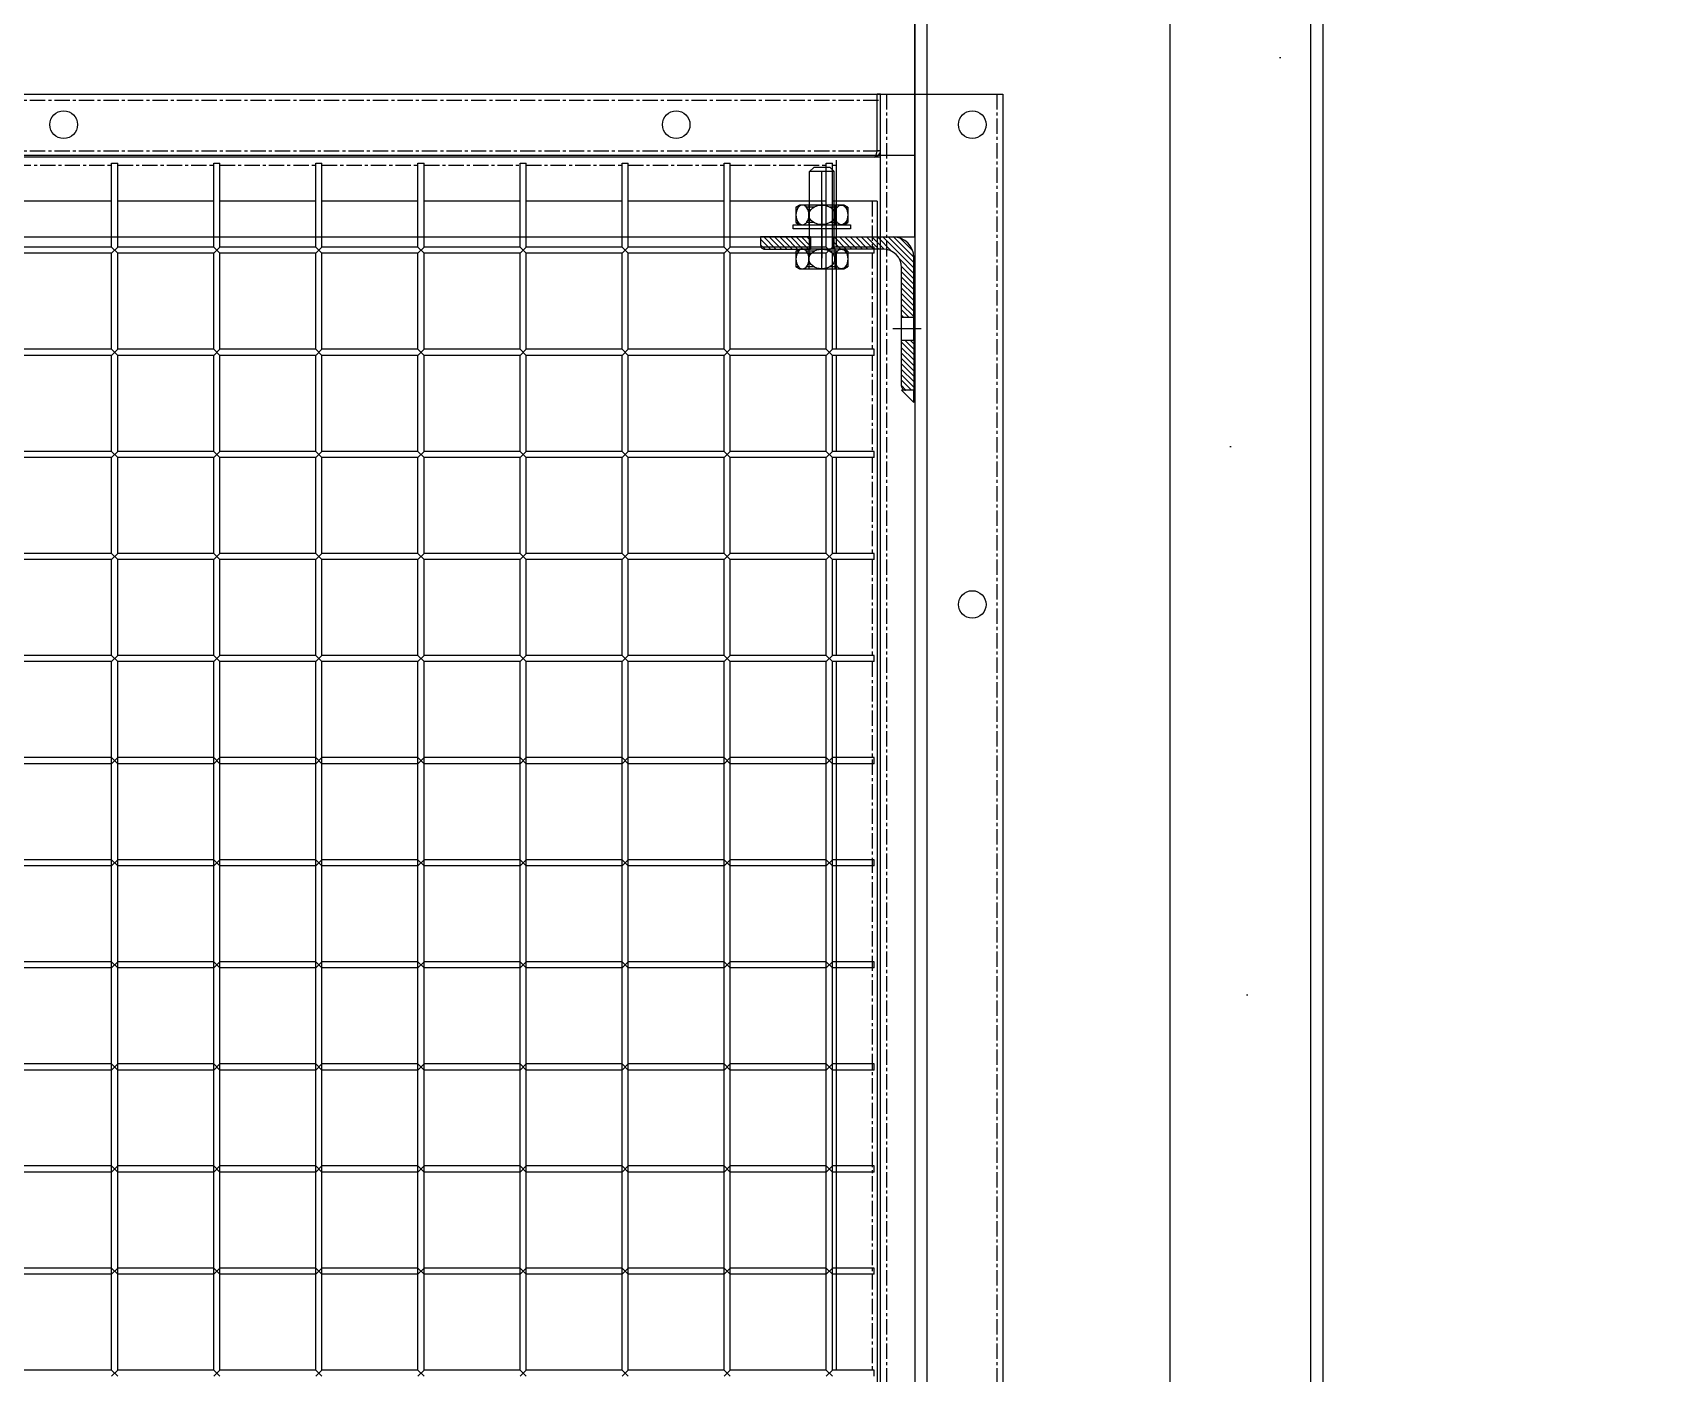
# Model space of a CAD drawing. Header units: millimetres. Extents: x -198529 to 244266, y -64 to 158464.
# Drawn here: x -143993 to -143191, y 108874 to 109530 of the extents above; entities that cross this region are included whole.
import ezdxf

# ---------------------------------------------------------------- set-up
doc = ezdxf.new("R2010")
doc.units = ezdxf.units.MM
doc.linetypes.add('CENTER', pattern=[12, 7.5, -1.5, 1.5, -1.5])
for name, color, linetype in [('0-DCC', 30, 'Continuous'), ('0-DCC-STRUC', 180, 'Continuous'), ('0-DCC-STRUC-T', 4, 'Continuous'), ('ANGEL STEEL_75x75x3.0', 22, 'Continuous'), ('BOLTS', 3, 'Continuous'), ('COIL-BANK', 8, 'Continuous'), ('K-CEIL-DCC-RACK', 10, 'Continuous')]:
    doc.layers.add(name, color=color, linetype=linetype)
pattern_1 = [(45, (70645.0448, 93964.8255), (-1.325825215, 1.325825215), [])]

# ---------------------------------------------------------------- blocks, each defined once
blk = doc.blocks.new('DCC2850x2600(左)')
at = {"color": 0, "linetype": 'Continuous'}
for p, q in [((47991.5, -71878.48), (50640, -71878.48)), ((50640, -71878.48), (50638.5, -71878.48)), ((50638.5, -71906.38), (50638.5, -71878.48)), ((50640, -71878.48), (50700, -71878.48)), ((50640, -74478.48), (50640, -71878.48)), ((50700, -71878.48), (50700, -74478.48)), ((50638.23, -71907.23), (50638.5, -71906.38)), ((50640, -71906.38), (50638.5, -71906.38)), ((50640, -71909.38), (47993, -71909.38)), ((50263.5, -71953.48), (50263.5, -71912.38)), ((50263.5, -71912.38), (50266.5, -71912.38)), ((50266.5, -71953.48), (50266.5, -71912.38)), ((50313.5, -71953.48), (50313.5, -71912.38)), ((50313.5, -71912.38), (50316.5, -71912.38)), ((50316.5, -71953.48), (50316.5, -71912.38)), ((50363.5, -71953.48), (50363.5, -71912.38)), ((50363.5, -71912.38), (50366.5, -71912.38)), ((50366.5, -71953.48), (50366.5, -71912.38)), ((50413.5, -71953.48), (50413.5, -71912.38)), ((50413.5, -71912.38), (50416.5, -71912.38)), ((50416.5, -71953.48), (50416.5, -71912.38)), ((50463.5, -71953.48), (50463.5, -71912.38)), ((50463.5, -71912.38), (50466.5, -71912.38)), ((50466.5, -71953.48), (50466.5, -71912.38)), ((50513.5, -71953.48), (50513.5, -71912.38)), ((50513.5, -71912.38), (50516.5, -71912.38)), ((50516.5, -71953.48), (50516.5, -71912.38)), ((50563.5, -71953.48), (50563.5, -71912.38)), ((50563.5, -71912.38), (50566.5, -71912.38)), ((50566.5, -71953.48), (50566.5, -71912.38)), ((50613.5, -71912.38), (50616.5, -71912.38)), ((50613.5, -71953.48), (50613.5, -71912.38)), ((50616.5, -71953.48), (50616.5, -71912.38)), ((50618.5, -71953.48), (50618.5, -71910.88)), ((50263.5, -71930.88), (50216.5, -71930.88)), ((50313.5, -71930.88), (50266.5, -71930.88)), ((50363.5, -71930.88), (50316.5, -71930.88)), ((50413.5, -71930.88), (50366.5, -71930.88)), ((50463.5, -71930.88), (50416.5, -71930.88)), ((50513.5, -71930.88), (50466.5, -71930.88)), ((50563.5, -71930.88), (50516.5, -71930.88)), ((50613.5, -71930.88), (50566.5, -71930.88)), ((50638.5, -71930.88), (50616.5, -71930.88)), ((50638.5, -71930.88), (50638.5, -74426.08)), ((50263.5, -71953.48), (50216.5, -71953.48)), ((50263.5, -71956.48), (50266.5, -71953.48)), ((50263.5, -71953.48), (50266.5, -71956.48)), ((50313.5, -71953.48), (50266.5, -71953.48)), ((50313.5, -71956.48), (50316.5, -71953.48)), ((50313.5, -71953.48), (50316.5, -71956.48)), ((50363.5, -71953.48), (50316.5, -71953.48)), ((50363.5, -71956.48), (50366.5, -71953.48)), ((50363.5, -71953.48), (50366.5, -71956.48)), ((50413.5, -71953.48), (50366.5, -71953.48)), ((50413.5, -71956.48), (50416.5, -71953.48)), ((50413.5, -71953.48), (50416.5, -71956.48)), ((50463.5, -71953.48), (50416.5, -71953.48)), ((50463.5, -71956.48), (50466.5, -71953.48)), ((50463.5, -71953.48), (50466.5, -71956.48)), ((50513.5, -71953.48), (50466.5, -71953.48)), ((50513.5, -71956.48), (50516.5, -71953.48)), ((50513.5, -71953.48), (50516.5, -71956.48)), ((50563.5, -71953.48), (50516.5, -71953.48)), ((50563.5, -71956.48), (50566.5, -71953.48)), ((50563.5, -71953.48), (50566.5, -71956.48)), ((50613.5, -71953.48), (50566.5, -71953.48)), ((50613.5, -71956.48), (50616.5, -71953.48)), ((50613.5, -71953.48), (50616.5, -71956.48)), ((50637, -71953.48), (50616.5, -71953.48)), ((50637, -71956.48), (50637, -71953.48)), ((50263.5, -71956.48), (50216.5, -71956.48)), ((50263.5, -72003.48), (50263.5, -71956.48)), ((50266.5, -72003.48), (50266.5, -71956.48)), ((50313.5, -71956.48), (50266.5, -71956.48)), ((50313.5, -72003.48), (50313.5, -71956.48)), ((50316.5, -72003.48), (50316.5, -71956.48)), ((50363.5, -71956.48), (50316.5, -71956.48)), ((50363.5, -72003.48), (50363.5, -71956.48)), ((50366.5, -72003.48), (50366.5, -71956.48)), ((50413.5, -71956.48), (50366.5, -71956.48)), ((50413.5, -72003.48), (50413.5, -71956.48)), ((50416.5, -72003.48), (50416.5, -71956.48)), ((50463.5, -71956.48), (50416.5, -71956.48)), ((50463.5, -72003.48), (50463.5, -71956.48)), ((50466.5, -72003.48), (50466.5, -71956.48)), ((50513.5, -71956.48), (50466.5, -71956.48)), ((50513.5, -72003.48), (50513.5, -71956.48)), ((50516.5, -72003.48), (50516.5, -71956.48)), ((50563.5, -71956.48), (50516.5, -71956.48)), ((50563.5, -72003.48), (50563.5, -71956.48)), ((50566.5, -72003.48), (50566.5, -71956.48)), ((50613.5, -71956.48), (50566.5, -71956.48)), ((50613.5, -72003.48), (50613.5, -71956.48)), ((50637, -71956.48), (50616.5, -71956.48)), ((50616.5, -72003.48), (50616.5, -71956.48)), ((50618.5, -72003.48), (50618.5, -71956.48)), ((50263.5, -72003.48), (50216.5, -72003.48)), ((50263.5, -72006.48), (50216.5, -72006.48)), ((50263.5, -72006.48), (50266.5, -72003.48)), ((50263.5, -72003.48), (50266.5, -72006.48)), ((50263.5, -72053.48), (50263.5, -72006.48)), ((50313.5, -72003.48), (50266.5, -72003.48)), ((50266.5, -72053.48), (50266.5, -72006.48)), ((50313.5, -72006.48), (50266.5, -72006.48)), ((50313.5, -72006.48), (50316.5, -72003.48)), ((50313.5, -72003.48), (50316.5, -72006.48)), ((50313.5, -72053.48), (50313.5, -72006.48)), ((50363.5, -72003.48), (50316.5, -72003.48)), ((50316.5, -72053.48), (50316.5, -72006.48)), ((50363.5, -72006.48), (50316.5, -72006.48)), ((50363.5, -72006.48), (50366.5, -72003.48)), ((50363.5, -72003.48), (50366.5, -72006.48)), ((50363.5, -72053.48), (50363.5, -72006.48)), ((50413.5, -72003.48), (50366.5, -72003.48)), ((50366.5, -72053.48), (50366.5, -72006.48)), ((50413.5, -72006.48), (50366.5, -72006.48)), ((50413.5, -72006.48), (50416.5, -72003.48)), ((50413.5, -72003.48), (50416.5, -72006.48)), ((50413.5, -72053.48), (50413.5, -72006.48)), ((50463.5, -72003.48), (50416.5, -72003.48)), ((50416.5, -72053.48), (50416.5, -72006.48)), ((50463.5, -72006.48), (50416.5, -72006.48)), ((50463.5, -72006.48), (50466.5, -72003.48)), ((50463.5, -72003.48), (50466.5, -72006.48)), ((50463.5, -72053.48), (50463.5, -72006.48)), ((50513.5, -72003.48), (50466.5, -72003.48)), ((50466.5, -72053.48), (50466.5, -72006.48)), ((50513.5, -72006.48), (50466.5, -72006.48)), ((50513.5, -72006.48), (50516.5, -72003.48)), ((50513.5, -72003.48), (50516.5, -72006.48)), ((50513.5, -72053.48), (50513.5, -72006.48)), ((50563.5, -72003.48), (50516.5, -72003.48)), ((50516.5, -72053.48), (50516.5, -72006.48)), ((50563.5, -72006.48), (50516.5, -72006.48)), ((50563.5, -72006.48), (50566.5, -72003.48)), ((50563.5, -72003.48), (50566.5, -72006.48)), ((50563.5, -72053.48), (50563.5, -72006.48)), ((50613.5, -72003.48), (50566.5, -72003.48)), ((50566.5, -72053.48), (50566.5, -72006.48)), ((50613.5, -72006.48), (50566.5, -72006.48)), ((50613.5, -72006.48), (50616.5, -72003.48)), ((50613.5, -72003.48), (50616.5, -72006.48)), ((50613.5, -72053.48), (50613.5, -72006.48)), ((50637, -72003.48), (50616.5, -72003.48)), ((50637, -72006.48), (50616.5, -72006.48)), ((50616.5, -72053.48), (50616.5, -72006.48)), ((50618.5, -72053.48), (50618.5, -72006.48)), ((50637, -72006.48), (50637, -72003.48)), ((50263.5, -72053.48), (50216.5, -72053.48)), ((50263.5, -72056.48), (50216.5, -72056.48)), ((50263.5, -72056.48), (50266.5, -72053.48)), ((50263.5, -72053.48), (50266.5, -72056.48)), ((50263.5, -72103.48), (50263.5, -72056.48)), ((50313.5, -72053.48), (50266.5, -72053.48)), ((50266.5, -72103.48), (50266.5, -72056.48)), ((50313.5, -72056.48), (50266.5, -72056.48)), ((50313.5, -72056.48), (50316.5, -72053.48)), ((50313.5, -72053.48), (50316.5, -72056.48)), ((50313.5, -72103.48), (50313.5, -72056.48)), ((50363.5, -72053.48), (50316.5, -72053.48)), ((50316.5, -72103.48), (50316.5, -72056.48)), ((50363.5, -72056.48), (50316.5, -72056.48)), ((50363.5, -72056.48), (50366.5, -72053.48)), ((50363.5, -72053.48), (50366.5, -72056.48)), ((50363.5, -72103.48), (50363.5, -72056.48)), ((50413.5, -72053.48), (50366.5, -72053.48)), ((50366.5, -72103.48), (50366.5, -72056.48)), ((50413.5, -72056.48), (50366.5, -72056.48)), ((50413.5, -72056.48), (50416.5, -72053.48)), ((50413.5, -72053.48), (50416.5, -72056.48)), ((50413.5, -72103.48), (50413.5, -72056.48)), ((50463.5, -72053.48), (50416.5, -72053.48)), ((50416.5, -72103.48), (50416.5, -72056.48)), ((50463.5, -72056.48), (50416.5, -72056.48)), ((50463.5, -72056.48), (50466.5, -72053.48)), ((50463.5, -72053.48), (50466.5, -72056.48)), ((50463.5, -72103.48), (50463.5, -72056.48)), ((50513.5, -72053.48), (50466.5, -72053.48)), ((50466.5, -72103.48), (50466.5, -72056.48)), ((50513.5, -72056.48), (50466.5, -72056.48)), ((50513.5, -72056.48), (50516.5, -72053.48)), ((50513.5, -72053.48), (50516.5, -72056.48)), ((50513.5, -72103.48), (50513.5, -72056.48)), ((50563.5, -72053.48), (50516.5, -72053.48)), ((50516.5, -72103.48), (50516.5, -72056.48)), ((50563.5, -72056.48), (50516.5, -72056.48)), ((50563.5, -72056.48), (50566.5, -72053.48)), ((50563.5, -72053.48), (50566.5, -72056.48)), ((50563.5, -72103.48), (50563.5, -72056.48)), ((50613.5, -72053.48), (50566.5, -72053.48)), ((50566.5, -72103.48), (50566.5, -72056.48)), ((50613.5, -72056.48), (50566.5, -72056.48)), ((50613.5, -72056.48), (50616.5, -72053.48)), ((50613.5, -72053.48), (50616.5, -72056.48)), ((50613.5, -72103.48), (50613.5, -72056.48)), ((50637, -72053.48), (50616.5, -72053.48)), ((50637, -72056.48), (50616.5, -72056.48)), ((50616.5, -72103.48), (50616.5, -72056.48)), ((50618.5, -72103.48), (50618.5, -72056.48)), ((50637, -72056.48), (50637, -72053.48)), ((50263.5, -72103.48), (50216.5, -72103.48)), ((50263.5, -72106.48), (50216.5, -72106.48)), ((50263.5, -72106.48), (50266.5, -72103.48)), ((50263.5, -72103.48), (50266.5, -72106.48)), ((50263.5, -72153.48), (50263.5, -72106.48)), ((50313.5, -72103.48), (50266.5, -72103.48)), ((50266.5, -72153.48), (50266.5, -72106.48)), ((50313.5, -72106.48), (50266.5, -72106.48)), ((50313.5, -72106.48), (50316.5, -72103.48)), ((50313.5, -72103.48), (50316.5, -72106.48)), ((50313.5, -72153.48), (50313.5, -72106.48)), ((50363.5, -72103.48), (50316.5, -72103.48)), ((50316.5, -72153.48), (50316.5, -72106.48)), ((50363.5, -72106.48), (50316.5, -72106.48)), ((50363.5, -72106.48), (50366.5, -72103.48)), ((50363.5, -72103.48), (50366.5, -72106.48)), ((50363.5, -72153.48), (50363.5, -72106.48)), ((50413.5, -72103.48), (50366.5, -72103.48)), ((50366.5, -72153.48), (50366.5, -72106.48)), ((50413.5, -72106.48), (50366.5, -72106.48)), ((50413.5, -72106.48), (50416.5, -72103.48)), ((50413.5, -72103.48), (50416.5, -72106.48)), ((50413.5, -72153.48), (50413.5, -72106.48)), ((50463.5, -72103.48), (50416.5, -72103.48)), ((50416.5, -72153.48), (50416.5, -72106.48)), ((50463.5, -72106.48), (50416.5, -72106.48)), ((50463.5, -72106.48), (50466.5, -72103.48)), ((50463.5, -72103.48), (50466.5, -72106.48)), ((50463.5, -72153.48), (50463.5, -72106.48)), ((50513.5, -72103.48), (50466.5, -72103.48)), ((50466.5, -72153.48), (50466.5, -72106.48)), ((50513.5, -72106.48), (50466.5, -72106.48)), ((50513.5, -72106.48), (50516.5, -72103.48)), ((50513.5, -72103.48), (50516.5, -72106.48)), ((50513.5, -72153.48), (50513.5, -72106.48)), ((50563.5, -72103.48), (50516.5, -72103.48)), ((50516.5, -72153.48), (50516.5, -72106.48)), ((50563.5, -72106.48), (50516.5, -72106.48)), ((50563.5, -72106.48), (50566.5, -72103.48)), ((50563.5, -72103.48), (50566.5, -72106.48)), ((50563.5, -72153.48), (50563.5, -72106.48)), ((50613.5, -72103.48), (50566.5, -72103.48)), ((50566.5, -72153.48), (50566.5, -72106.48)), ((50613.5, -72106.48), (50566.5, -72106.48)), ((50613.5, -72106.48), (50616.5, -72103.48)), ((50613.5, -72103.48), (50616.5, -72106.48)), ((50613.5, -72153.48), (50613.5, -72106.48)), ((50637, -72103.48), (50616.5, -72103.48)), ((50637, -72106.48), (50616.5, -72106.48)), ((50616.5, -72153.48), (50616.5, -72106.48)), ((50618.5, -72153.48), (50618.5, -72106.48)), ((50637, -72106.48), (50637, -72103.48)), ((50263.5, -72153.48), (50216.5, -72153.48)), ((50263.5, -72156.48), (50266.5, -72153.48)), ((50263.5, -72153.48), (50266.5, -72156.48)), ((50313.5, -72153.48), (50266.5, -72153.48)), ((50313.5, -72156.48), (50316.5, -72153.48)), ((50313.5, -72153.48), (50316.5, -72156.48)), ((50363.5, -72153.48), (50316.5, -72153.48)), ((50363.5, -72156.48), (50366.5, -72153.48)), ((50363.5, -72153.48), (50366.5, -72156.48)), ((50413.5, -72153.48), (50366.5, -72153.48)), ((50413.5, -72156.48), (50416.5, -72153.48)), ((50413.5, -72153.48), (50416.5, -72156.48)), ((50463.5, -72153.48), (50416.5, -72153.48)), ((50463.5, -72156.48), (50466.5, -72153.48)), ((50463.5, -72153.48), (50466.5, -72156.48)), ((50513.5, -72153.48), (50466.5, -72153.48)), ((50513.5, -72156.48), (50516.5, -72153.48)), ((50513.5, -72153.48), (50516.5, -72156.48)), ((50563.5, -72153.48), (50516.5, -72153.48)), ((50563.5, -72156.48), (50566.5, -72153.48)), ((50563.5, -72153.48), (50566.5, -72156.48)), ((50613.5, -72153.48), (50566.5, -72153.48)), ((50613.5, -72156.48), (50616.5, -72153.48)), ((50613.5, -72153.48), (50616.5, -72156.48)), ((50637, -72153.48), (50616.5, -72153.48)), ((50637, -72156.48), (50637, -72153.48)), ((50263.5, -72156.48), (50216.5, -72156.48)), ((50263.5, -72503.48), (50263.5, -72156.48)), ((50266.5, -72503.48), (50266.5, -72156.48)), ((50313.5, -72156.48), (50266.5, -72156.48)), ((50313.5, -72503.48), (50313.5, -72156.48)), ((50316.5, -72503.48), (50316.5, -72156.48)), ((50363.5, -72156.48), (50316.5, -72156.48)), ((50363.5, -72503.48), (50363.5, -72156.48)), ((50366.5, -72503.48), (50366.5, -72156.48)), ((50413.5, -72156.48), (50366.5, -72156.48)), ((50413.5, -72503.48), (50413.5, -72156.48)), ((50416.5, -72503.48), (50416.5, -72156.48)), ((50463.5, -72156.48), (50416.5, -72156.48)), ((50463.5, -72503.48), (50463.5, -72156.48)), ((50466.5, -72503.48), (50466.5, -72156.48)), ((50513.5, -72156.48), (50466.5, -72156.48)), ((50513.5, -72503.48), (50513.5, -72156.48)), ((50516.5, -72503.48), (50516.5, -72156.48)), ((50563.5, -72156.48), (50516.5, -72156.48)), ((50563.5, -72503.48), (50563.5, -72156.48)), ((50566.5, -72503.48), (50566.5, -72156.48)), ((50613.5, -72156.48), (50566.5, -72156.48)), ((50613.5, -72503.48), (50613.5, -72156.48)), ((50637, -72156.48), (50616.5, -72156.48)), ((50616.5, -72503.48), (50616.5, -72156.48)), ((50618.5, -72503.48), (50618.5, -72156.48)), ((50263.5, -72203.48), (50216.5, -72203.48)), ((50263.5, -72206.48), (50266.5, -72203.48)), ((50263.5, -72203.48), (50266.5, -72206.48)), ((50313.5, -72203.48), (50266.5, -72203.48)), ((50313.5, -72206.48), (50316.5, -72203.48)), ((50313.5, -72203.48), (50316.5, -72206.48)), ((50363.5, -72203.48), (50316.5, -72203.48)), ((50363.5, -72206.48), (50366.5, -72203.48)), ((50363.5, -72203.48), (50366.5, -72206.48)), ((50413.5, -72203.48), (50366.5, -72203.48)), ((50413.5, -72206.48), (50416.5, -72203.48)), ((50413.5, -72203.48), (50416.5, -72206.48)), ((50463.5, -72203.48), (50416.5, -72203.48)), ((50463.5, -72206.48), (50466.5, -72203.48)), ((50463.5, -72203.48), (50466.5, -72206.48)), ((50513.5, -72203.48), (50466.5, -72203.48)), ((50513.5, -72206.48), (50516.5, -72203.48)), ((50513.5, -72203.48), (50516.5, -72206.48)), ((50563.5, -72203.48), (50516.5, -72203.48)), ((50563.5, -72206.48), (50566.5, -72203.48)), ((50563.5, -72203.48), (50566.5, -72206.48)), ((50613.5, -72203.48), (50566.5, -72203.48)), ((50613.5, -72206.48), (50616.5, -72203.48)), ((50613.5, -72203.48), (50616.5, -72206.48)), ((50637, -72203.48), (50616.5, -72203.48)), ((50637, -72206.48), (50637, -72203.48)), ((50263.5, -72206.48), (50216.5, -72206.48)), ((50313.5, -72206.48), (50266.5, -72206.48)), ((50363.5, -72206.48), (50316.5, -72206.48)), ((50413.5, -72206.48), (50366.5, -72206.48)), ((50463.5, -72206.48), (50416.5, -72206.48)), ((50513.5, -72206.48), (50466.5, -72206.48)), ((50563.5, -72206.48), (50516.5, -72206.48)), ((50613.5, -72206.48), (50566.5, -72206.48)), ((50637, -72206.48), (50616.5, -72206.48)), ((50263.5, -72253.48), (50216.5, -72253.48)), ((50263.5, -72256.48), (50216.5, -72256.48)), ((50263.5, -72256.48), (50266.5, -72253.48)), ((50263.5, -72253.48), (50266.5, -72256.48)), ((50313.5, -72253.48), (50266.5, -72253.48)), ((50313.5, -72256.48), (50266.5, -72256.48)), ((50313.5, -72256.48), (50316.5, -72253.48)), ((50313.5, -72253.48), (50316.5, -72256.48)), ((50363.5, -72253.48), (50316.5, -72253.48)), ((50363.5, -72256.48), (50316.5, -72256.48)), ((50363.5, -72256.48), (50366.5, -72253.48)), ((50363.5, -72253.48), (50366.5, -72256.48)), ((50413.5, -72253.48), (50366.5, -72253.48)), ((50413.5, -72256.48), (50366.5, -72256.48)), ((50413.5, -72256.48), (50416.5, -72253.48)), ((50413.5, -72253.48), (50416.5, -72256.48)), ((50463.5, -72253.48), (50416.5, -72253.48)), ((50463.5, -72256.48), (50416.5, -72256.48)), ((50463.5, -72256.48), (50466.5, -72253.48)), ((50463.5, -72253.48), (50466.5, -72256.48)), ((50513.5, -72253.48), (50466.5, -72253.48)), ((50513.5, -72256.48), (50466.5, -72256.48)), ((50513.5, -72256.48), (50516.5, -72253.48)), ((50513.5, -72253.48), (50516.5, -72256.48)), ((50563.5, -72253.48), (50516.5, -72253.48)), ((50563.5, -72256.48), (50516.5, -72256.48)), ((50563.5, -72256.48), (50566.5, -72253.48)), ((50563.5, -72253.48), (50566.5, -72256.48)), ((50613.5, -72253.48), (50566.5, -72253.48)), ((50613.5, -72256.48), (50566.5, -72256.48)), ((50613.5, -72256.48), (50616.5, -72253.48)), ((50613.5, -72253.48), (50616.5, -72256.48)), ((50637, -72253.48), (50616.5, -72253.48)), ((50637, -72256.48), (50616.5, -72256.48)), ((50637, -72256.48), (50637, -72253.48)), ((50263.5, -72303.48), (50216.5, -72303.48)), ((50263.5, -72306.48), (50216.5, -72306.48)), ((50263.5, -72306.48), (50266.5, -72303.48)), ((50263.5, -72303.48), (50266.5, -72306.48)), ((50313.5, -72303.48), (50266.5, -72303.48)), ((50313.5, -72306.48), (50266.5, -72306.48)), ((50313.5, -72306.48), (50316.5, -72303.48)), ((50313.5, -72303.48), (50316.5, -72306.48)), ((50363.5, -72303.48), (50316.5, -72303.48)), ((50363.5, -72306.48), (50316.5, -72306.48)), ((50363.5, -72306.48), (50366.5, -72303.48)), ((50363.5, -72303.48), (50366.5, -72306.48)), ((50413.5, -72303.48), (50366.5, -72303.48)), ((50413.5, -72306.48), (50366.5, -72306.48)), ((50413.5, -72306.48), (50416.5, -72303.48)), ((50413.5, -72303.48), (50416.5, -72306.48)), ((50463.5, -72303.48), (50416.5, -72303.48)), ((50463.5, -72306.48), (50416.5, -72306.48)), ((50463.5, -72306.48), (50466.5, -72303.48)), ((50463.5, -72303.48), (50466.5, -72306.48)), ((50513.5, -72303.48), (50466.5, -72303.48)), ((50513.5, -72306.48), (50466.5, -72306.48)), ((50513.5, -72306.48), (50516.5, -72303.48)), ((50513.5, -72303.48), (50516.5, -72306.48)), ((50563.5, -72303.48), (50516.5, -72303.48)), ((50563.5, -72306.48), (50516.5, -72306.48)), ((50563.5, -72306.48), (50566.5, -72303.48)), ((50563.5, -72303.48), (50566.5, -72306.48)), ((50613.5, -72303.48), (50566.5, -72303.48)), ((50613.5, -72306.48), (50566.5, -72306.48)), ((50613.5, -72303.48), (50616.5, -72306.48)), ((50613.5, -72306.48), (50616.5, -72303.48)), ((50637, -72303.48), (50616.5, -72303.48)), ((50637, -72306.48), (50616.5, -72306.48)), ((50637, -72306.48), (50637, -72303.48)), ((50263.5, -72353.48), (50216.5, -72353.48)), ((50263.5, -72356.48), (50266.5, -72353.48)), ((50263.5, -72353.48), (50266.5, -72356.48)), ((50313.5, -72353.48), (50266.5, -72353.48)), ((50313.5, -72356.48), (50316.5, -72353.48)), ((50313.5, -72353.48), (50316.5, -72356.48)), ((50363.5, -72353.48), (50316.5, -72353.48)), ((50363.5, -72353.48), (50366.5, -72356.48)), ((50363.5, -72356.48), (50366.5, -72353.48)), ((50413.5, -72353.48), (50366.5, -72353.48)), ((50413.5, -72353.48), (50416.5, -72356.48)), ((50413.5, -72356.48), (50416.5, -72353.48)), ((50463.5, -72353.48), (50416.5, -72353.48)), ((50463.5, -72353.48), (50466.5, -72356.48)), ((50463.5, -72356.48), (50466.5, -72353.48)), ((50513.5, -72353.48), (50466.5, -72353.48)), ((50513.5, -72353.48), (50516.5, -72356.48)), ((50513.5, -72356.48), (50516.5, -72353.48)), ((50563.5, -72353.48), (50516.5, -72353.48)), ((50563.5, -72353.48), (50566.5, -72356.48)), ((50563.5, -72356.48), (50566.5, -72353.48)), ((50613.5, -72353.48), (50566.5, -72353.48)), ((50613.5, -72353.48), (50616.5, -72356.48)), ((50613.5, -72356.48), (50616.5, -72353.48)), ((50637, -72353.48), (50616.5, -72353.48)), ((50637, -72356.48), (50637, -72353.48)), ((50263.5, -72356.48), (50216.5, -72356.48)), ((50313.5, -72356.48), (50266.5, -72356.48)), ((50363.5, -72356.48), (50316.5, -72356.48)), ((50413.5, -72356.48), (50366.5, -72356.48)), ((50463.5, -72356.48), (50416.5, -72356.48)), ((50513.5, -72356.48), (50466.5, -72356.48)), ((50563.5, -72356.48), (50516.5, -72356.48)), ((50613.5, -72356.48), (50566.5, -72356.48)), ((50637, -72356.48), (50616.5, -72356.48)), ((50263.5, -72403.48), (50216.5, -72403.48)), ((50263.5, -72403.48), (50266.5, -72406.48)), ((50263.5, -72406.48), (50266.5, -72403.48)), ((50313.5, -72403.48), (50266.5, -72403.48)), ((50313.5, -72403.48), (50316.5, -72406.48)), ((50313.5, -72406.48), (50316.5, -72403.48)), ((50363.5, -72403.48), (50316.5, -72403.48)), ((50363.5, -72403.48), (50366.5, -72406.48)), ((50363.5, -72406.48), (50366.5, -72403.48)), ((50413.5, -72403.48), (50366.5, -72403.48)), ((50413.5, -72403.48), (50416.5, -72406.48)), ((50413.5, -72406.48), (50416.5, -72403.48)), ((50463.5, -72403.48), (50416.5, -72403.48)), ((50463.5, -72403.48), (50466.5, -72406.48)), ((50463.5, -72406.48), (50466.5, -72403.48)), ((50513.5, -72403.48), (50466.5, -72403.48)), ((50513.5, -72403.48), (50516.5, -72406.48)), ((50513.5, -72406.48), (50516.5, -72403.48)), ((50563.5, -72403.48), (50516.5, -72403.48)), ((50563.5, -72403.48), (50566.5, -72406.48)), ((50563.5, -72406.48), (50566.5, -72403.48)), ((50613.5, -72403.48), (50566.5, -72403.48)), ((50613.5, -72403.48), (50616.5, -72406.48)), ((50613.5, -72406.48), (50616.5, -72403.48)), ((50637, -72403.48), (50616.5, -72403.48)), ((50637, -72406.48), (50637, -72403.48)), ((50263.5, -72406.48), (50216.5, -72406.48)), ((50313.5, -72406.48), (50266.5, -72406.48)), ((50363.5, -72406.48), (50316.5, -72406.48)), ((50413.5, -72406.48), (50366.5, -72406.48)), ((50463.5, -72406.48), (50416.5, -72406.48)), ((50513.5, -72406.48), (50466.5, -72406.48)), ((50563.5, -72406.48), (50516.5, -72406.48)), ((50613.5, -72406.48), (50566.5, -72406.48)), ((50637, -72406.48), (50616.5, -72406.48)), ((50263.5, -72453.48), (50216.5, -72453.48)), ((50263.5, -72456.48), (50216.5, -72456.48)), ((50263.5, -72453.48), (50266.5, -72456.48)), ((50263.5, -72456.48), (50266.5, -72453.48)), ((50313.5, -72453.48), (50266.5, -72453.48)), ((50313.5, -72456.48), (50266.5, -72456.48)), ((50313.5, -72453.48), (50316.5, -72456.48)), ((50313.5, -72456.48), (50316.5, -72453.48)), ((50363.5, -72453.48), (50316.5, -72453.48)), ((50363.5, -72456.48), (50316.5, -72456.48)), ((50363.5, -72453.48), (50366.5, -72456.48)), ((50363.5, -72456.48), (50366.5, -72453.48)), ((50413.5, -72453.48), (50366.5, -72453.48)), ((50413.5, -72456.48), (50366.5, -72456.48)), ((50413.5, -72453.48), (50416.5, -72456.48)), ((50413.5, -72456.48), (50416.5, -72453.48)), ((50463.5, -72453.48), (50416.5, -72453.48)), ((50463.5, -72456.48), (50416.5, -72456.48)), ((50463.5, -72453.48), (50466.5, -72456.48)), ((50463.5, -72456.48), (50466.5, -72453.48)), ((50513.5, -72453.48), (50466.5, -72453.48)), ((50513.5, -72456.48), (50466.5, -72456.48)), ((50513.5, -72453.48), (50516.5, -72456.48)), ((50513.5, -72456.48), (50516.5, -72453.48)), ((50563.5, -72453.48), (50516.5, -72453.48)), ((50563.5, -72456.48), (50516.5, -72456.48)), ((50563.5, -72453.48), (50566.5, -72456.48)), ((50563.5, -72456.48), (50566.5, -72453.48)), ((50613.5, -72453.48), (50566.5, -72453.48)), ((50613.5, -72456.48), (50566.5, -72456.48)), ((50613.5, -72453.48), (50616.5, -72456.48)), ((50613.5, -72456.48), (50616.5, -72453.48)), ((50637, -72453.48), (50616.5, -72453.48)), ((50637, -72456.48), (50616.5, -72456.48)), ((50637, -72456.48), (50637, -72453.48)), ((50263.5, -72503.48), (50216.5, -72503.48)), ((50263.5, -72506.48), (50266.5, -72503.48)), ((50263.5, -72503.48), (50266.5, -72506.48)), ((50313.5, -72503.48), (50266.5, -72503.48)), ((50313.5, -72506.48), (50316.5, -72503.48)), ((50313.5, -72503.48), (50316.5, -72506.48)), ((50363.5, -72503.48), (50316.5, -72503.48)), ((50363.5, -72506.48), (50366.5, -72503.48)), ((50363.5, -72503.48), (50366.5, -72506.48)), ((50413.5, -72503.48), (50366.5, -72503.48)), ((50413.5, -72506.48), (50416.5, -72503.48)), ((50413.5, -72503.48), (50416.5, -72506.48)), ((50463.5, -72503.48), (50416.5, -72503.48)), ((50463.5, -72506.48), (50466.5, -72503.48)), ((50463.5, -72503.48), (50466.5, -72506.48)), ((50513.5, -72503.48), (50466.5, -72503.48)), ((50513.5, -72506.48), (50516.5, -72503.48)), ((50513.5, -72503.48), (50516.5, -72506.48)), ((50563.5, -72503.48), (50516.5, -72503.48)), ((50563.5, -72506.48), (50566.5, -72503.48)), ((50563.5, -72503.48), (50566.5, -72506.48)), ((50613.5, -72503.48), (50566.5, -72503.48)), ((50613.5, -72506.48), (50616.5, -72503.48)), ((50613.5, -72503.48), (50616.5, -72506.48)), ((50637, -72503.48), (50616.5, -72503.48)), ((50637, -72506.48), (50637, -72503.48))]:
    blk.add_line(p, q, dxfattribs=at)
at = {"color": 0, "linetype": 'CENTER'}
for p, q in [((47991.5, -71881.48), (50640, -71881.48)), ((50643, -71878.48), (50643, -74478.48)), ((50697, -71878.48), (50697, -74478.48)), ((47991.5, -71906.38), (50640, -71906.38)), ((50216.5, -71913.38), (50263.5, -71913.38)), ((50266.5, -71913.38), (50313.5, -71913.38)), ((50316.5, -71913.38), (50363.5, -71913.38)), ((50366.5, -71913.38), (50413.5, -71913.38)), ((50416.5, -71913.38), (50463.5, -71913.38)), ((50466.5, -71913.38), (50513.5, -71913.38)), ((50516.5, -71913.38), (50563.5, -71913.38)), ((50566.5, -71913.38), (50613.5, -71913.38)), ((50616.5, -71913.38), (50618.5, -71913.38)), ((50636, -71930.88), (50636, -71953.48)), ((50636, -71956.48), (50636, -72003.48)), ((50636, -72006.48), (50636, -72053.48)), ((50636, -72056.48), (50636, -72103.48)), ((50636, -72106.48), (50636, -72153.48)), ((50636, -72156.48), (50636, -72503.48))]:
    blk.add_line(p, q, dxfattribs=at)
at = {"color": 0, "linetype": 'Continuous'}
for centre in [(50240, -71893.48), (50540, -71893.48), (50685, -71893.48), (50685, -72128.48)]:
    blk.add_circle(centre, 6.75, dxfattribs=at)
blk.add_arc((50637, -71906.38), 3, 270, 0, dxfattribs=at)
for points, knots in [([(50637, -71909.38), (50637.21, -71909.38), (50637.67, -71908.79), (50637.86, -71908.26), (50638, -71907.88)], [0, 0, 0, 0, 0.347127, 1, 1, 1, 1]), ([(50638, -71907.88), (50638.04, -71907.77), (50638.12, -71907.56), (50638.19, -71907.34), (50638.23, -71907.23)], [0, 0, 0, 0, 0.488633, 1, 1, 1, 1])]:
    blk.add_open_spline(points, degree=3, knots=knots, dxfattribs=at)
blk = doc.blocks.new('A$C2DBF4B5B')
h = blk.add_hatch()
h.set_pattern_fill('ANSI31', color=256, scale=15, style=0)
h.set_pattern_definition(pattern_1)
edge = h.paths.add_edge_path()
edge.add_line((39.5, 75), (10, 75))
edge.add_arc((10, 65), 10, 90, 180)
edge.add_line((0, 65), (0, 35.5))
edge.add_line((0, 35.5), (6, 35.5))
edge.add_line((6, 35.5), (6, 60))
edge.add_arc((15, 60), 9, 90, 180, ccw=False)
edge.add_line((15, 69), (39.5, 69))
edge.add_line((39.5, 69), (39.5, 75))
h = blk.add_hatch()
h.set_pattern_fill('ANSI31', color=256, scale=15, style=0)
h.set_pattern_definition(pattern_1)
edge = h.paths.add_edge_path()
edge.add_line((50.5, 69), (50.5, 75))
edge.add_line((50.5, 75), (75, 75))
edge.add_line((75, 75), (75, 71))
edge.add_arc((73, 71), 2, -90, 0, ccw=False)
edge.add_line((73, 69), (50.5, 69))
h = blk.add_hatch()
h.set_pattern_fill('ANSI31', color=256, scale=15, style=0)
h.set_pattern_definition(pattern_1)
edge = h.paths.add_edge_path()
edge.add_line((0, 24.5), (6, 24.5))
edge.add_line((6, 24.5), (6, 2))
edge.add_arc((4, 2), 2, -90, 0, ccw=False)
edge.add_line((4, 0), (0, 0))
edge.add_line((0, 0), (0, 24.5))
for p, q in [((39.5, 75), (10, 75)), ((50.5, 75), (39.5, 75)), ((39.5, 75), (39.5, 69)), ((50.5, 69), (50.5, 75)), ((50.5, 75), (75, 75)), ((75, 75), (75, 71)), ((0, 35.5), (0, 65)), ((39.5, 69), (15, 69)), ((50.5, 69), (39.5, 69)), ((73, 69), (50.5, 69)), ((6, 60), (6, 35.5)), ((0, 24.5), (0, 35.5)), ((6, 35.5), (0, 35.5)), ((6, 35.5), (6, 24.5)), ((0, 24.5), (6, 24.5)), ((0, 24.5), (0, 0)), ((6, 2), (6, 24.5)), ((0, 0), (4, 0))]:
    blk.add_line(p, q)
at = {"color": 8}
for p, q in [((45, 78.55), (45, 64.69)), ((-3.55, 30), (10.31, 30))]:
    blk.add_line(p, q, dxfattribs=at)
for centre, radius, start, end in [((10, 65), 10, 90, 180), ((15, 60), 9, 90, 180), ((73, 71), 2, 270, 0), ((4, 2), 2, 270, 0)]:
    blk.add_arc(centre, radius, start, end)
blk = doc.blocks.new('A$C4EA80240')
for p, q in [((2.55, 9.68), (1.32, 9.68)), ((10.16, 9.68), (6.43, 9.68)), ((7.67, 1.08), (7.67, 10.68)), ((21.6, 9.68), (17.87, 9.68)), ((20.36, 1.08), (20.36, 10.68)), ((26.72, 2.08), (26.72, 9.68)), ((2.55, 2.08), (1.32, 2.08)), ((10.13, 2.08), (6.43, 2.08)), ((21.6, 2.08), (17.9, 2.08))]:
    blk.add_line(p, q)
at = {"color": 8}
blk.add_line((14.02, 0), (14.02, 11.74), dxfattribs=at)
blk.add_lwpolyline([(28.04, 12.68), (0, 12.68), (0, 10.68), (28.04, 10.68)], close=True)
blk.add_lwpolyline([(25.48, 2.08), (26.72, 2.08), (24.98, 1.08), (3.05, 1.08), (1.32, 2.08), (1.32, 9.68), (3.05, 10.68), (24.98, 10.68), (26.72, 9.68), (25.48, 9.68)])
blk.add_ellipse((4.49, 5.88), major_axis=(0, 4.8), ratio=0.661547)
at = {"extrusion": (0, 0, -1)}
for centre, major_axis, ratio in [((14.02, 5.87), (6.36, 0), 0.753789), ((23.54, 5.88), (0, 4.8), 0.661547)]:
    blk.add_ellipse(centre, major_axis=major_axis, ratio=ratio, dxfattribs=at)
blk = doc.blocks.new('A$C147C6879')
at = {"layer": 'BOLTS'}
for p, q in [((8.6, 25.4), (1, 25.4)), ((9.6, 19.05), (0, 19.05)), ((1, 20.28), (1, 16.55)), ((8.6, 20.28), (8.6, 16.58)), ((9.6, 18.7), (47.6, 18.7)), ((49.6, 16.7), (47.6, 18.7)), ((47.6, 18.7), (47.6, 6.7)), ((49.6, 16.7), (49.6, 8.7)), ((0.02, 12.7), (47.6, 12.7)), ((1, 8.85), (1, 5.12)), ((8.6, 8.81), (8.6, 5.12)), ((47.6, 6.7), (49.6, 8.7)), ((9.6, 6.35), (0, 6.35)), ((1, 1.24), (1, 0)), ((8.6, 1.24), (8.6, 0)), ((9.6, 6.7), (47.6, 6.7))]:
    blk.add_line(p, q, dxfattribs=at)
blk.add_lwpolyline([(8.6, 24.16), (8.6, 25.4), (9.6, 23.66), (9.6, 1.73), (8.6, 0), (1, 0), (0, 1.73), (0, 23.66), (1, 25.4), (1, 24.16)], dxfattribs=at)
at = {"layer": 'BOLTS', "extrusion": (0, 0, -1)}
for centre, major_axis, ratio in [((4.8, 22.22), (-4.8, 0), 0.661547), ((4.81, 12.7), (0, 6.36), 0.753789)]:
    blk.add_ellipse(centre, major_axis=major_axis, ratio=ratio, dxfattribs=at)
at = {"layer": 'BOLTS'}
blk.add_ellipse((4.8, 3.18), major_axis=(-4.8, 0), ratio=0.661547, dxfattribs=at)

msp = doc.modelspace()

# ---------------------------------------------------------------- hatches: boundary and pattern name
at = {"transparency": 33554687}
h = msp.add_hatch(dxfattribs=at)
h.set_pattern_fill('AR-CONC', color=252, scale=5)
h.paths.add_polyline_path([(-143436.27, 106820.01), (-142186.27, 106820.01), (-142186.27, 112920.01), (-143436.27, 112920.01)])

# ---------------------------------------------------------------- linework, layer by layer
at = {"layer": '0-DCC-STRUC'}
for points in [[(-146311.04, 109430.01), (-143561.16, 109430.01), (-143561.16, 109630.01), (-146311.04, 109630.01)], [(-146311.04, 109470.01), (-143561.16, 109470.01), (-143561.16, 109590.01), (-146311.04, 109590.01)]]:
    msp.add_lwpolyline(points, close=True, dxfattribs=at)
at = {"layer": '0-DCC-STRUC-T'}
msp.add_lwpolyline([(-143561.63, 109349.01), (-143561.63, 109355.01), (-143567.63, 109355.01)], close=True, dxfattribs=at)
msp.add_solid([(-143561.63, 109349.01), (-143561.63, 109355.01), (-143567.63, 109355.01), (-143561.63, 109349.01)], dxfattribs=at)
at = {"layer": 'COIL-BANK'}
msp.add_lwpolyline([(-143436.27, 106820.01), (-142186.27, 106820.01), (-142186.27, 112920.01), (-143436.27, 112920.01)], close=True, dxfattribs=at)
msp.add_lwpolyline([(-143436.27, 106820.01), (-142186.27, 106820.01), (-142186.27, 112920.01), (-143436.27, 112920.01)], close=True, dxfattribs=at)
at = {"layer": 'K-CEIL-DCC-RACK'}
for points in [[(-143561.16, 106859.53), (-143361.16, 106859.53), (-143361.16, 112290.01), (-143561.16, 112290.01)], [(-143555.16, 106859.53), (-143367.16, 106859.53), (-143367.16, 112290.01), (-143555.16, 112290.01)]]:
    msp.add_lwpolyline(points, close=True, dxfattribs=at)

# ---------------------------------------------------------------- block references
at = {"layer": '0-DCC'}
msp.add_blockref('DCC2850x2600(左)', (-194217.97, 181378.49), dxfattribs=at)
at = {"layer": 'ANGEL STEEL_75x75x3.0', "rotation": 270}
msp.add_blockref('A$C2DBF4B5B', (-143636.63, 109430.01), dxfattribs=at)
at = {"layer": 'BOLTS', "xscale": -1, "rotation": 270}
msp.add_blockref('A$C147C6879', (-143619.33, 109414.41), dxfattribs=at)
at = {"layer": 'BOLTS', "color": 2, "xscale": -1, "rotation": 180}
msp.add_blockref('A$C4EA80240', (-143620.65, 109446.7), dxfattribs=at)

doc.saveas('drawing.dxf')
